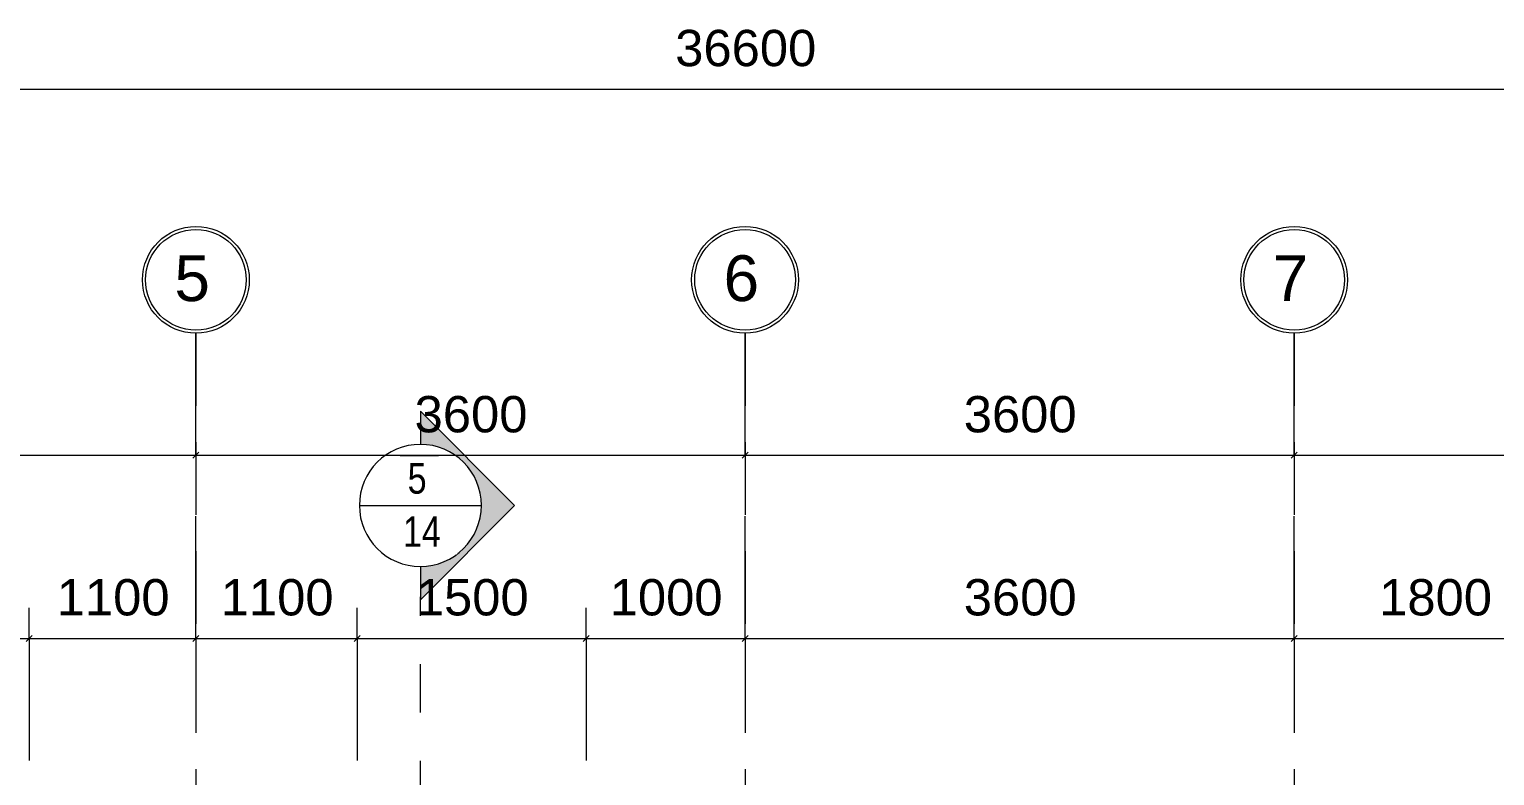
# Model space of a CAD drawing. Header units: millimetres. Extents: x -10792 to 44600, y -5903 to 19992.
# Drawn here: x 14158 to 23764, y 15100 to 19992 of the extents above; entities that cross this region are included whole.
import ezdxf

# ---------------------------------------------------------------- set-up
doc = ezdxf.new("R2010")
doc.units = ezdxf.units.MM
for name, pattern in [('Abgebrochen', [714.375, 476.25, -238.125]), ('Aligning Line', [635, 317.5, -317.5]), ('Hidden', [714.375, 476.25, -238.125])]:
    doc.linetypes.add(name, pattern=pattern)
for name, color, linetype, lineweight in [('A-ANNO-DIMS', 211, 'Continuous', 9), ('A-ANNO-DIMS-100', 211, 'Continuous', 9), ('G-ANNO-SYMB', 111, 'Abgebrochen', 9), ('S-GRID', 1, 'Continuous', 9), ('S-GRID-IDEN', 1, 'Continuous', 9)]:
    doc.layers.add(name, color=color, linetype=linetype, lineweight=lineweight)
doc.styles.add('Arial_1', font='arial.ttf', dxfattribs={"width": 0.8, "height": 200})
doc.styles.add('Arial_2', font='arial.ttf', dxfattribs={"height": 300})
doc.styles.add('Arial_5', font='arial.ttf', dxfattribs={"height": 238.125})
doc.dimstyles.new('SecretInternalLinAngDimStyle5p4736185', dxfattribs={"dimscale": 304.8, "dimtxt": 242.94927, "dimasz": 0.130208, "dimexe": 0.656168, "dimexo": 0.0625, "dimgap": 0.260417, "dimtad": 1, "dimdec": 0, "dimrnd": 100, "dimzin": 0, "dimdsep": 46, "dimtxsty": 'Arial_5', "dimblk1": 'OBLIQUE', "dimblk2": 'OBLIQUE', "dimsah": 1, "dimcen": 0.09, "dimdle": 0.492126, "dimazin": 0, "dimtfac": 1, "dimtdec": 4, "dimtix": 1, "dimtmove": 0, "dimatfit": 3, "dimfxl": 2.624672, "dimfxlon": 1, "dimtvp": 1, "dimtolj": 1, "dimtzin": 0, "dimarcsym": 2})

# ---------------------------------------------------------------- blocks, each defined once
blk = doc.blocks.new('Section - CAT DUNG-122916-01_MẶT BẰNG TẦNG 1')
at = {"layer": 'G-ANNO-SYMB', "linetype": 'Continuous'}
h = blk.add_hatch(color=256, dxfattribs=at)
edge = h.paths.add_edge_path()
edge.add_line((0.181, 0), (-2, 0))
edge.add_arc((-6, 0), 4, 0, 90)
edge.add_arc((-6, 0), 4, 90, 180)
edge.add_line((-10, 0), (-12.181, 0))
edge.add_line((-12.181, 0), (-6, 6.181))
edge.add_line((-6, 6.181), (0.181, 0))
for p, q in [((-6, 6.181), (-12.181, 0)), ((0.181, 0), (-6, 6.181)), ((-12.181, 0), (-10, 0)), ((-2, 0), (0.181, 0))]:
    blk.add_line(p, q, dxfattribs=at)
for start, end in [(360, 180), (90, 180), (0, 90), (180, 360)]:
    blk.add_arc((-6, 0), 4, start, end, dxfattribs=at)
blk = doc.blocks.new('Grid - TRUC  D1-102336-01_MẶT BẰNG TẦNG 1')
at = {"layer": 'S-GRID-IDEN'}
for radius in [3.5, 3.3]:
    blk.add_circle((0, 0), radius, dxfattribs=at)
blk = doc.blocks.new('DIMBLOCK62-01_MẶT BẰNG TẦNG 1')
at = {"layer": 'A-ANNO-DIMS-100', "transparency": 16777216}
for p, q in [((550, 19600), (550, 19800)), ((37150, 19600), (37150, 19800)), ((400, 19600), (37300, 19600)), ((550, 19600), (530.2, 19580.2)), ((550, 19600), (569.8, 19619.8)), ((550, 19600), (550, 18800)), ((37150, 19600), (37130.2, 19580.2)), ((37150, 19600), (37169.8, 19619.8)), ((37150, 19600), (37150, 18800))]:
    blk.add_line(p, q, dxfattribs=at)
at = {"layer": 'A-ANNO-DIMS-100', "color": 0, "transparency": 16777216, "insert": (18392.1, 19988.5), "char_height": 238.12, "width": 1098.878, "attachment_point": 1, "line_spacing_factor": 0.941778, "style": 'Arial_5'}
blk.add_mtext('36600', dxfattribs=at)
blk = doc.blocks.new('_Oblique')
at = {"color": 0, "linetype": 'ByBlock', "lineweight": -2}
blk.add_line((-0.5, -0.5), (0.5, 0.5), dxfattribs=at)
blk = doc.blocks.new('DIMBLOCK66-01_MẶT BẰNG TẦNG 1')
at = {"layer": 'A-ANNO-DIMS-100', "transparency": 16777216}
for p, q in [((11650, 17200), (11650, 18000)), ((15250, 17200), (15250, 18000)), ((11650, 17200), (11630.2, 17180.2)), ((11650, 17200), (11669.8, 17219.8)), ((11650, 17200), (15250, 17200)), ((11650, 17200), (11650, 17000)), ((15250, 17200), (15230.2, 17180.2)), ((15250, 17200), (15269.8, 17219.8)), ((15250, 17200), (15250, 17000))]:
    blk.add_line(p, q, dxfattribs=at)
at = {"layer": 'A-ANNO-DIMS-100', "color": 0, "transparency": 16777216, "insert": (13083.7, 17588.5), "char_height": 238.12, "width": 879.103, "attachment_point": 1, "line_spacing_factor": 0.941778, "style": 'Arial_5'}
blk.add_mtext('3600', dxfattribs=at)
blk = doc.blocks.new('DIMBLOCK67-01_MẶT BẰNG TẦNG 1')
at = {"layer": 'A-ANNO-DIMS-100', "transparency": 16777216}
for p, q in [((15250, 17200), (15250, 18000)), ((18850, 17200), (18850, 18000)), ((15250, 17200), (15230.2, 17180.2)), ((15250, 17200), (15269.8, 17219.8)), ((15250, 17200), (18850, 17200)), ((15250, 17200), (15250, 17000)), ((18850, 17200), (18830.2, 17180.2)), ((18850, 17200), (18869.8, 17219.8)), ((18850, 17200), (18850, 17000))]:
    blk.add_line(p, q, dxfattribs=at)
at = {"layer": 'A-ANNO-DIMS-100', "color": 0, "transparency": 16777216, "insert": (16683.7, 17588.5), "char_height": 238.12, "width": 879.103, "attachment_point": 1, "line_spacing_factor": 0.941778, "style": 'Arial_5'}
blk.add_mtext('3600', dxfattribs=at)
blk = doc.blocks.new('DIMBLOCK68-01_MẶT BẰNG TẦNG 1')
at = {"layer": 'A-ANNO-DIMS-100', "transparency": 16777216}
for p, q in [((18850, 17200), (18850, 18000)), ((22450, 17200), (22450, 18000)), ((18850, 17200), (18830.2, 17180.2)), ((18850, 17200), (18869.8, 17219.8)), ((18850, 17200), (22450, 17200)), ((18850, 17200), (18850, 17000)), ((22450, 17200), (22430.2, 17180.2)), ((22450, 17200), (22469.8, 17219.8)), ((22450, 17200), (22450, 17000))]:
    blk.add_line(p, q, dxfattribs=at)
at = {"layer": 'A-ANNO-DIMS-100', "color": 0, "transparency": 16777216, "insert": (20283.7, 17588.5), "char_height": 238.12, "width": 879.103, "attachment_point": 1, "line_spacing_factor": 0.941778, "style": 'Arial_5'}
blk.add_mtext('3600', dxfattribs=at)
blk = doc.blocks.new('DIMBLOCK69-01_MẶT BẰNG TẦNG 1')
at = {"layer": 'A-ANNO-DIMS-100', "transparency": 16777216}
for p, q in [((22450, 17200), (22450, 18000)), ((26050, 17200), (26050, 18000)), ((22450, 17200), (22430.2, 17180.2)), ((22450, 17200), (22469.8, 17219.8)), ((22450, 17200), (26050, 17200)), ((22450, 17200), (22450, 17000)), ((26050, 17200), (26030.2, 17180.2)), ((26050, 17200), (26069.8, 17219.8)), ((26050, 17200), (26050, 17000))]:
    blk.add_line(p, q, dxfattribs=at)
at = {"layer": 'A-ANNO-DIMS-100', "color": 0, "transparency": 16777216, "insert": (23883.7, 17588.5), "char_height": 238.12, "width": 879.103, "attachment_point": 1, "line_spacing_factor": 0.941778, "style": 'Arial_5'}
blk.add_mtext('3600', dxfattribs=at)
blk = doc.blocks.new('DIMBLOCK84-01_MẶT BẰNG TẦNG 1')
at = {"layer": 'A-ANNO-DIMS-100', "transparency": 16777216}
for p, q in [((12658, 16000), (12658, 16200)), ((14158, 16000), (14158, 16200)), ((12658, 16000), (12638.2, 15980.2)), ((12658, 16000), (12677.8, 16019.8)), ((12658, 16000), (14158, 16000)), ((12658, 16000), (12658, 15200)), ((14158, 16000), (14138.2, 15980.2)), ((14158, 16000), (14177.8, 16019.8)), ((14158, 16000), (14158, 15200))]:
    blk.add_line(p, q, dxfattribs=at)
at = {"layer": 'A-ANNO-DIMS-100', "color": 0, "transparency": 16777216, "insert": (13041.7, 16388.5), "char_height": 238.12, "width": 879.103, "attachment_point": 1, "line_spacing_factor": 0.941778, "style": 'Arial_5'}
blk.add_mtext('1500', dxfattribs=at)
blk = doc.blocks.new('DIMBLOCK85-01_MẶT BẰNG TẦNG 1')
at = {"layer": 'A-ANNO-DIMS-100', "transparency": 16777216}
for p, q in [((15250, 16000), (15250, 16800)), ((14158, 16000), (14158, 16200)), ((14158, 16000), (14138.2, 15980.2)), ((14158, 16000), (14177.8, 16019.8)), ((14158, 16000), (15250, 16000)), ((14158, 16000), (14158, 15200)), ((15250, 16000), (15230.2, 15980.2)), ((15250, 16000), (15269.8, 16019.8)), ((15250, 16000), (15250, 15800))]:
    blk.add_line(p, q, dxfattribs=at)
at = {"layer": 'A-ANNO-DIMS-100', "color": 0, "transparency": 16777216, "insert": (14337.7, 16388.5), "char_height": 238.12, "width": 879.103, "attachment_point": 1, "line_spacing_factor": 0.941778, "style": 'Arial_5'}
blk.add_mtext('1100', dxfattribs=at)
blk = doc.blocks.new('DIMBLOCK86-01_MẶT BẰNG TẦNG 1')
at = {"layer": 'A-ANNO-DIMS-100', "transparency": 16777216}
for p, q in [((15250, 16000), (15250, 16800)), ((16308, 16000), (16308, 16200)), ((15250, 16000), (15230.2, 15980.2)), ((15250, 16000), (15269.8, 16019.8)), ((15250, 16000), (16308, 16000)), ((15250, 16000), (15250, 15800)), ((16308, 16000), (16288.2, 15980.2)), ((16308, 16000), (16327.8, 16019.8)), ((16308, 16000), (16308, 15200))]:
    blk.add_line(p, q, dxfattribs=at)
at = {"layer": 'A-ANNO-DIMS-100', "color": 0, "transparency": 16777216, "insert": (15412.7, 16388.5), "char_height": 238.12, "width": 879.103, "attachment_point": 1, "line_spacing_factor": 0.941778, "style": 'Arial_5'}
blk.add_mtext('1100', dxfattribs=at)
blk = doc.blocks.new('DIMBLOCK87-01_MẶT BẰNG TẦNG 1')
at = {"layer": 'A-ANNO-DIMS-100', "transparency": 16777216}
for p, q in [((16308, 16000), (16308, 16200)), ((17808, 16000), (17808, 16200)), ((16308, 16000), (16288.2, 15980.2)), ((16308, 16000), (16327.8, 16019.8)), ((16308, 16000), (17808, 16000)), ((16308, 16000), (16308, 15200)), ((17808, 16000), (17788.2, 15980.2)), ((17808, 16000), (17827.8, 16019.8)), ((17808, 16000), (17808, 15200))]:
    blk.add_line(p, q, dxfattribs=at)
at = {"layer": 'A-ANNO-DIMS-100', "color": 0, "transparency": 16777216, "insert": (16691.7, 16388.5), "char_height": 238.12, "width": 879.103, "attachment_point": 1, "line_spacing_factor": 0.941778, "style": 'Arial_5'}
blk.add_mtext('1500', dxfattribs=at)
blk = doc.blocks.new('DIMBLOCK88-01_MẶT BẰNG TẦNG 1')
at = {"layer": 'A-ANNO-DIMS-100', "transparency": 16777216}
for p, q in [((18850, 16000), (18850, 16800)), ((17808, 16000), (17808, 16200)), ((17808, 16000), (17788.2, 15980.2)), ((17808, 16000), (17827.8, 16019.8)), ((17808, 16000), (18850, 16000)), ((17808, 16000), (17808, 15200)), ((18850, 16000), (18830.2, 15980.2)), ((18850, 16000), (18869.8, 16019.8)), ((18850, 16000), (18850, 15800))]:
    blk.add_line(p, q, dxfattribs=at)
at = {"layer": 'A-ANNO-DIMS-100', "color": 0, "transparency": 16777216, "insert": (17962.7, 16388.5), "char_height": 238.12, "width": 879.103, "attachment_point": 1, "line_spacing_factor": 0.941778, "style": 'Arial_5'}
blk.add_mtext('1000', dxfattribs=at)
blk = doc.blocks.new('DIMBLOCK89-01_MẶT BẰNG TẦNG 1')
at = {"layer": 'A-ANNO-DIMS-100', "transparency": 16777216}
for p, q in [((18850, 16000), (18850, 16800)), ((22450, 16000), (22450, 16800)), ((18850, 16000), (18830.2, 15980.2)), ((18850, 16000), (18869.8, 16019.8)), ((18850, 16000), (22450, 16000)), ((18850, 16000), (18850, 15800)), ((22450, 16000), (22430.2, 15980.2)), ((22450, 16000), (22469.8, 16019.8)), ((22450, 16000), (22450, 15800))]:
    blk.add_line(p, q, dxfattribs=at)
at = {"layer": 'A-ANNO-DIMS-100', "color": 0, "transparency": 16777216, "insert": (20283.7, 16388.5), "char_height": 238.12, "width": 879.103, "attachment_point": 1, "line_spacing_factor": 0.941778, "style": 'Arial_5'}
blk.add_mtext('3600', dxfattribs=at)
blk = doc.blocks.new('DIMBLOCK90-01_MẶT BẰNG TẦNG 1')
at = {"layer": 'A-ANNO-DIMS-100', "transparency": 16777216}
for p, q in [((22450, 16000), (22450, 16800)), ((24296, 16000), (24296, 16200)), ((22450, 16000), (22430.2, 15980.2)), ((22450, 16000), (22469.8, 16019.8)), ((22450, 16000), (24296, 16000)), ((22450, 16000), (22450, 15800)), ((24296, 16000), (24276.2, 15980.2)), ((24296, 16000), (24315.8, 16019.8)), ((24296, 16000), (24296, 15200))]:
    blk.add_line(p, q, dxfattribs=at)
at = {"layer": 'A-ANNO-DIMS-100', "color": 0, "transparency": 16777216, "insert": (23006.7, 16388.5), "char_height": 238.12, "width": 879.103, "attachment_point": 1, "line_spacing_factor": 0.941778, "style": 'Arial_5'}
blk.add_mtext('1800', dxfattribs=at)

msp = doc.modelspace()

# ---------------------------------------------------------------- linework, layer by layer
at = {"layer": 'G-ANNO-SYMB', "linetype": 'Continuous'}
msp.add_line((16321.6, 16871.6), (17121.6, 16871.6), dxfattribs=at)
at = {"layer": 'G-ANNO-SYMB', "linetype": 'Aligning Line'}
msp.add_line((16721.6, -1631.2), (16721.6, 16271.6), dxfattribs=at)
at = {"layer": 'S-GRID', "linetype": 'Hidden'}
for p, q in [((15250, 18000), (15250, -3000)), ((18850, 18000), (18850, -3000)), ((22450, 18000), (22450, -3000))]:
    msp.add_line(p, q, dxfattribs=at)

# ---------------------------------------------------------------- block references
at = {"layer": 'G-ANNO-SYMB', "linetype": 'Continuous', "xscale": 99.99999999999991, "yscale": 99.99999999999991, "zscale": 99.99999999999991, "rotation": 269.9999999999998}
msp.add_blockref('Section - CAT DUNG-122916-01_MẶT BẰNG TẦNG 1', (16721.6, 16271.6), dxfattribs=at)
at = {"layer": 'S-GRID-IDEN', "xscale": 99.99999999999991, "yscale": 99.99999999999991, "zscale": 99.99999999999991, "rotation": 180}
for p in [(15250, 18350), (18850, 18350), (22450, 18350)]:
    msp.add_blockref('Grid - TRUC  D1-102336-01_MẶT BẰNG TẦNG 1', p, dxfattribs=at)

# ---------------------------------------------------------------- dimensions: what is measured, and where the dimension line sits
at = {"layer": 'A-ANNO-DIMS'}
for base, p1, p2, override, picture, middle in [((37150, 19600), (550, 18800), (37150, 18800), {"dimpost": '<>', "dimfxl": 36600}, 'DIMBLOCK62-01_MẶT BẰNG TẦNG 1', (18850, 19801)), ((15250, 17200), (11650, 18000), (15250, 18000), {"dimpost": '<>', "dimfxl": 3600}, 'DIMBLOCK66-01_MẶT BẰNG TẦNG 1', (13450, 17401)), ((22450, 17200), (18850, 18000), (22450, 18000), {"dimpost": '<>', "dimfxl": 3600}, 'DIMBLOCK68-01_MẶT BẰNG TẦNG 1', (20650, 17401)), ((26050, 17200), (22450, 18000), (26050, 18000), {"dimpost": '<>', "dimfxl": 3600}, 'DIMBLOCK69-01_MẶT BẰNG TẦNG 1', (24250, 17401)), ((15250, 16000), (14158, 15200), (15250, 16800), {"dimpost": '<>', "dimfxl": 1937.125062}, 'DIMBLOCK85-01_MẶT BẰNG TẦNG 1', (14704, 16201)), ((16308, 16000), (15250, 16800), (16308, 15200), {"dimpost": '<>', "dimfxl": 1918.169483}, 'DIMBLOCK86-01_MẶT BẰNG TẦNG 1', (15779, 16201)), ((18850, 16000), (17808, 15200), (18850, 16800), {"dimpost": '<>', "dimfxl": 1909.385762}, 'DIMBLOCK88-01_MẶT BẰNG TẦNG 1', (18329, 16201)), ((22450, 16000), (18850, 16800), (22450, 16800), {"dimpost": '<>', "dimfxl": 3600}, 'DIMBLOCK89-01_MẶT BẰNG TẦNG 1', (20650, 16201)), ((24296, 16000), (22450, 16800), (24296, 15200), {"dimpost": '<>', "dimfxl": 2442.894541}, 'DIMBLOCK90-01_MẶT BẰNG TẦNG 1', (23373, 16201)), ((14158, 16000), (12658, 15200), (14158, 15200), {"dimpost": '<>', "dimfxl": 1500}, 'DIMBLOCK84-01_MẶT BẰNG TẦNG 1', (13408, 16201)), ((17808, 16000), (16308, 15200), (17808, 15200), {"dimpost": '<>', "dimfxl": 1500}, 'DIMBLOCK87-01_MẶT BẰNG TẦNG 1', (17058, 16201))]:
    dim = msp.add_linear_dim(base=base, p1=p1, p2=p2, dimstyle='SecretInternalLinAngDimStyle5p4736185', override=override, dxfattribs=at)
    dim.commit()
    dim.dimension.update_dxf_attribs({"geometry": picture, "text_midpoint": middle})

# ---------------------------------------------------------------- next in the draw order: texts
at = {"layer": 'G-ANNO-SYMB', "linetype": 'Continuous', "char_height": 200, "attachment_point": 1, "style": 'Arial_1', "bg_fill": 3, "box_fill_scale": 1.25, "bg_fill_color": 9, "bg_fill_true_color": 13158600, "bg_fill_transparency": 0}
for s, insert, width in [('5', (16638.2, 17148.6), 153.924), ('14', (16607.1, 16800.1), 307.848)]:
    msp.add_mtext(s, dxfattribs=dict(at, insert=insert, width=width))
at = {"layer": 'S-GRID-IDEN', "char_height": 300, "width": 288.607, "attachment_point": 1, "style": 'Arial_2', "bg_fill": 3, "box_fill_scale": 1.25, "bg_fill_color": 9, "bg_fill_true_color": 13158600, "bg_fill_transparency": 0}
for s, insert in [('5', (15109.2, 18510.8)), ('6', (18709.2, 18510.8)), ('7', (22309.2, 18510.8))]:
    msp.add_mtext(s, dxfattribs=dict(at, insert=insert))

# ---------------------------------------------------------------- next in the draw order: dimensions: what is measured, and where the dimension line sits
at = {"layer": 'A-ANNO-DIMS'}
dim = msp.add_linear_dim(base=(18850, 17200), p1=(15250, 18000), p2=(18850, 18000), dimstyle='SecretInternalLinAngDimStyle5p4736185', override={"dimpost": '<>', "dimfxl": 3600}, dxfattribs=at)
dim.commit()
dim.dimension.update_dxf_attribs({"geometry": 'DIMBLOCK67-01_MẶT BẰNG TẦNG 1', "text_midpoint": (17050, 17401)})

doc.saveas('drawing.dxf')
